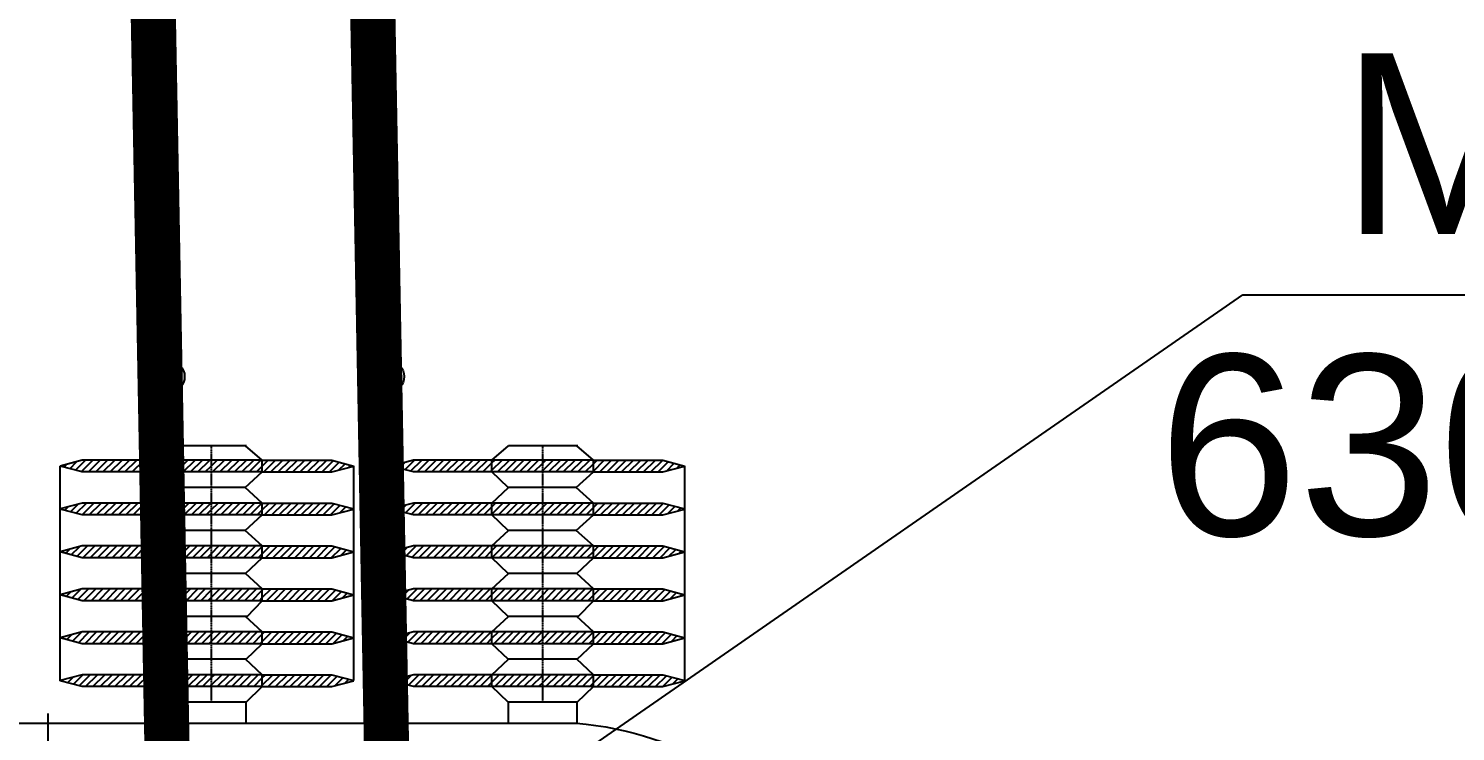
# Model space of a CAD drawing. Header units: inches. Extents: x -246336 to 136055, y -106871 to 69513.
# Drawn here: x -123141 to -122194, y 4887 to 5354 of the extents above; entities that cross this region are included whole.
import ezdxf

# ---------------------------------------------------------------- set-up
doc = ezdxf.new("R2010")
doc.units = ezdxf.units.IN
doc.header["$MEASUREMENT"] = 0
doc.linetypes.add('CENTER2', pattern=[1.125, 0.75, -0.125, 0.125, -0.125])
doc.layers.add('ve', color=43, linetype='Continuous')
doc.styles.add('VU', font='arial.ttf', dxfattribs={"height": 12})
doc.dimstyles.new('TL1-10', dxfattribs={"dimtxt": 14, "dimasz": 7, "dimexe": 0, "dimexo": 0, "dimgap": 2, "dimtad": 1, "dimdec": 0, "dimlfac": 10, "dimzin": 9, "dimdsep": 46, "dimtxsty": 'VU', "dimblk": 'OBLIQUE', "dimcen": 2, "dimclrd": 4, "dimclre": 4, "dimclrt": 7, "dimadec": 0, "dimazin": 0, "dimtfac": 1, "dimtdec": 0, "dimtix": 1, "dimtmove": 2, "dimatfit": 3, "dimldrblk": 'OBLIQUE', "dimfxl": 1, "dimtolj": 1, "dimtzin": 9, "dimarcsym": 0})

# ---------------------------------------------------------------- blocks, each defined once
blk = doc.blocks.new('mba c')
at = {"layer": 've', "color": 8, "linetype": 'CENTER2', "ltscale": 7}
blk.add_line((33796.502, -7063.929), (33796.502, -7009.595), dxfattribs=at)
at = {"layer": 've', "color": 8}
for p, q in [((33765.737, -7063.297), (33831.636, -7063.293)), ((33805.076, -7064.684), (33805.076, -7063.295)), ((33809.661, -7063.294), (33809.661, -7064.684)), ((33827.051, -7064.684), (33827.051, -7063.293)), ((33831.636, -7063.293), (33831.636, -7064.684)), ((33805.076, -7064.684), (33804.001, -7065.717)), ((33809.661, -7064.684), (33805.076, -7064.684)), ((33809.661, -7064.684), (33810.736, -7065.717)), ((33827.051, -7064.684), (33825.976, -7065.717)), ((33831.636, -7064.684), (33827.051, -7064.684)), ((33831.636, -7064.684), (33832.711, -7065.717)), ((33798.785, -7065.717), (33797.32, -7066.109)), ((33797.32, -7066.109), (33797.32, -7080.354)), ((33798.785, -7066.506), (33797.32, -7066.114)), ((33797.434, -7066.079), (33797.525, -7066.169)), ((33797.817, -7065.976), (33798.187, -7066.346)), ((33798.199, -7065.874), (33798.832, -7066.506)), ((33798.582, -7065.772), (33799.316, -7066.506)), ((33810.736, -7065.717), (33798.785, -7065.717)), ((33799.012, -7065.717), (33799.801, -7066.506)), ((33799.497, -7065.717), (33800.286, -7066.506)), ((33799.982, -7065.717), (33800.771, -7066.506)), ((33800.467, -7065.717), (33801.256, -7066.506)), ((33800.952, -7065.717), (33801.74, -7066.506)), ((33801.436, -7065.717), (33802.225, -7066.506)), ((33801.921, -7065.717), (33802.71, -7066.506)), ((33802.406, -7065.717), (33803.195, -7066.506)), ((33802.891, -7065.717), (33803.68, -7066.506)), ((33803.376, -7065.717), (33804.001, -7066.343)), ((33803.86, -7065.717), (33804.001, -7065.858)), ((33804.001, -7065.717), (33804.001, -7066.506)), ((33804.001, -7065.858), (33804.649, -7066.506)), ((33804.345, -7065.717), (33805.134, -7066.506)), ((33804.83, -7065.717), (33805.619, -7066.506)), ((33805.315, -7065.717), (33806.104, -7066.506)), ((33805.8, -7065.717), (33806.588, -7066.506)), ((33806.284, -7065.717), (33807.073, -7066.506)), ((33806.769, -7065.717), (33807.368, -7066.316)), ((33807.254, -7065.717), (33807.368, -7065.832)), ((33807.368, -7065.832), (33808.043, -7066.506)), ((33807.739, -7065.717), (33808.528, -7066.506)), ((33808.224, -7065.717), (33809.013, -7066.506)), ((33808.709, -7065.717), (33809.497, -7066.506)), ((33809.193, -7065.717), (33809.982, -7066.506)), ((33809.678, -7065.717), (33810.467, -7066.506)), ((33810.163, -7065.717), (33810.736, -7066.29)), ((33810.648, -7065.717), (33810.736, -7065.805)), ((33810.736, -7065.717), (33810.736, -7066.506)), ((33810.736, -7065.717), (33815.34, -7065.717)), ((33810.736, -7065.805), (33811.437, -7066.506)), ((33811.133, -7065.717), (33811.921, -7066.506)), ((33811.617, -7065.717), (33812.406, -7066.506)), ((33812.102, -7065.717), (33812.891, -7066.506)), ((33812.587, -7065.717), (33813.376, -7066.506)), ((33813.072, -7065.717), (33813.861, -7066.506)), ((33813.557, -7065.717), (33814.345, -7066.506)), ((33814.041, -7065.717), (33814.83, -7066.506)), ((33814.526, -7065.717), (33815.315, -7066.506)), ((33815.011, -7065.717), (33815.703, -7066.409)), ((33815.34, -7065.717), (33816.805, -7066.109)), ((33815.34, -7066.506), (33816.805, -7066.114)), ((33815.553, -7065.774), (33816.085, -7066.307)), ((33816.215, -7065.951), (33816.468, -7066.205)), ((33816.805, -7066.114), (33816.805, -7080.354)), ((33820.76, -7065.717), (33819.295, -7066.109)), ((33819.295, -7066.109), (33819.295, -7080.354)), ((33820.76, -7066.506), (33819.295, -7066.114)), ((33819.667, -7066.01), (33819.945, -7066.288)), ((33820.049, -7065.908), (33820.607, -7066.465)), ((33820.432, -7065.805), (33821.133, -7066.506)), ((33832.711, -7065.717), (33820.76, -7065.717)), ((33820.829, -7065.717), (33821.618, -7066.506)), ((33821.313, -7065.717), (33822.102, -7066.506)), ((33821.798, -7065.717), (33822.587, -7066.506)), ((33822.283, -7065.717), (33823.072, -7066.506)), ((33822.768, -7065.717), (33823.557, -7066.506)), ((33823.253, -7065.717), (33824.042, -7066.506)), ((33823.738, -7065.717), (33824.526, -7066.506)), ((33824.222, -7065.717), (33825.011, -7066.506)), ((33824.707, -7065.717), (33825.496, -7066.506)), ((33825.192, -7065.717), (33825.976, -7066.501)), ((33825.677, -7065.717), (33825.976, -7066.017)), ((33825.976, -7065.717), (33825.976, -7066.506)), ((33825.976, -7066.017), (33826.466, -7066.506)), ((33826.162, -7065.717), (33826.95, -7066.506)), ((33826.646, -7065.717), (33827.435, -7066.506)), ((33827.131, -7065.717), (33827.92, -7066.506)), ((33827.616, -7065.717), (33828.405, -7066.506)), ((33828.101, -7065.717), (33828.89, -7066.506)), ((33828.586, -7065.717), (33829.343, -7066.475)), ((33829.07, -7065.717), (33829.343, -7065.99)), ((33829.343, -7065.99), (33829.859, -7066.506)), ((33829.555, -7065.717), (33830.344, -7066.506)), ((33830.04, -7065.717), (33830.829, -7066.506)), ((33830.525, -7065.717), (33831.314, -7066.506)), ((33831.01, -7065.717), (33831.798, -7066.506)), ((33831.494, -7065.717), (33832.283, -7066.506)), ((33831.979, -7065.717), (33832.711, -7066.449)), ((33832.464, -7065.717), (33832.711, -7065.964)), ((33832.711, -7065.717), (33832.711, -7066.506)), ((33832.711, -7065.717), (33837.315, -7065.717)), ((33832.711, -7065.964), (33833.253, -7066.506)), ((33832.949, -7065.717), (33833.738, -7066.506)), ((33833.434, -7065.717), (33834.222, -7066.506)), ((33833.918, -7065.717), (33834.707, -7066.506)), ((33834.403, -7065.717), (33835.192, -7066.506)), ((33834.888, -7065.717), (33835.677, -7066.506)), ((33835.373, -7065.717), (33836.162, -7066.506)), ((33835.858, -7065.717), (33836.647, -7066.506)), ((33836.342, -7065.717), (33837.131, -7066.506)), ((33836.827, -7065.717), (33837.552, -7066.443)), ((33837.312, -7065.717), (33837.935, -7066.34)), ((33837.315, -7065.717), (33838.78, -7066.109)), ((33837.315, -7066.506), (33838.78, -7066.114)), ((33837.973, -7065.893), (33838.318, -7066.238)), ((33838.635, -7066.07), (33838.7, -7066.136)), ((33838.78, -7066.114), (33838.78, -7080.354)), ((33810.736, -7066.506), (33798.785, -7066.506)), ((33804.001, -7066.343), (33804.164, -7066.506)), ((33804.001, -7066.506), (33805.107, -7067.532)), ((33807.368, -7066.316), (33807.558, -7066.506)), ((33810.736, -7066.506), (33809.63, -7067.532)), ((33810.736, -7066.29), (33810.952, -7066.506)), ((33810.736, -7066.506), (33815.34, -7066.506)), ((33832.711, -7066.506), (33820.76, -7066.506)), ((33825.976, -7066.501), (33825.981, -7066.506)), ((33825.976, -7066.506), (33827.082, -7067.532)), ((33829.343, -7066.475), (33829.374, -7066.506)), ((33832.711, -7066.506), (33831.605, -7067.532)), ((33832.711, -7066.449), (33832.768, -7066.506)), ((33832.711, -7066.506), (33837.315, -7066.506)), ((33805.076, -7067.532), (33804.001, -7068.565)), ((33809.63, -7067.532), (33805.107, -7067.532)), ((33809.691, -7067.532), (33805.107, -7067.532)), ((33809.661, -7067.532), (33810.736, -7068.565)), ((33827.051, -7067.532), (33825.976, -7068.565)), ((33831.666, -7067.532), (33827.082, -7067.532)), ((33831.605, -7067.532), (33827.082, -7067.532)), ((33831.636, -7067.532), (33832.711, -7068.565)), ((33798.785, -7068.565), (33797.32, -7068.957)), ((33798.785, -7069.354), (33797.32, -7068.962)), ((33797.386, -7068.939), (33797.442, -7068.995)), ((33797.769, -7068.837), (33798.104, -7069.172)), ((33798.151, -7068.735), (33798.765, -7069.349)), ((33798.534, -7068.633), (33799.256, -7069.354)), ((33810.736, -7068.565), (33798.785, -7068.565)), ((33798.952, -7068.565), (33799.74, -7069.354)), ((33799.436, -7068.565), (33800.225, -7069.354)), ((33799.921, -7068.565), (33800.71, -7069.354)), ((33800.406, -7068.565), (33801.195, -7069.354)), ((33800.891, -7068.565), (33801.68, -7069.354)), ((33801.376, -7068.565), (33802.164, -7069.354)), ((33801.86, -7068.565), (33802.649, -7069.354)), ((33802.345, -7068.565), (33803.134, -7069.354)), ((33802.83, -7068.565), (33803.619, -7069.354)), ((33803.315, -7068.565), (33804.001, -7069.252)), ((33803.8, -7068.565), (33804.001, -7068.767)), ((33804.001, -7068.565), (33804.001, -7069.354)), ((33804.001, -7068.767), (33804.588, -7069.354)), ((33804.284, -7068.565), (33805.073, -7069.354)), ((33804.769, -7068.565), (33805.558, -7069.354)), ((33805.254, -7068.565), (33806.043, -7069.354)), ((33805.739, -7068.565), (33806.528, -7069.354)), ((33806.224, -7068.565), (33807.012, -7069.354)), ((33806.708, -7068.565), (33807.368, -7069.225)), ((33807.193, -7068.565), (33807.368, -7068.741)), ((33807.368, -7068.741), (33807.982, -7069.354)), ((33807.678, -7068.565), (33808.467, -7069.354)), ((33808.163, -7068.565), (33808.952, -7069.354)), ((33808.648, -7068.565), (33809.436, -7069.354)), ((33809.132, -7068.565), (33809.921, -7069.354)), ((33809.617, -7068.565), (33810.406, -7069.354)), ((33810.102, -7068.565), (33810.736, -7069.199)), ((33810.587, -7068.565), (33810.736, -7068.714)), ((33810.736, -7068.565), (33815.34, -7068.565)), ((33810.736, -7068.565), (33810.736, -7069.354)), ((33810.736, -7068.714), (33811.376, -7069.354)), ((33811.072, -7068.565), (33811.861, -7069.354)), ((33811.557, -7068.565), (33812.345, -7069.354)), ((33812.041, -7068.565), (33812.83, -7069.354)), ((33812.526, -7068.565), (33813.315, -7069.354)), ((33813.011, -7068.565), (33813.8, -7069.354)), ((33813.496, -7068.565), (33814.285, -7069.354)), ((33813.981, -7068.565), (33814.769, -7069.354)), ((33814.465, -7068.565), (33815.254, -7069.354)), ((33814.95, -7068.565), (33815.655, -7069.27)), ((33815.34, -7068.565), (33816.805, -7068.957)), ((33815.34, -7069.354), (33816.805, -7068.962)), ((33815.47, -7068.6), (33816.037, -7069.168)), ((33816.132, -7068.777), (33816.42, -7069.065)), ((33816.793, -7068.954), (33816.802, -7068.963)), ((33820.76, -7068.565), (33819.295, -7068.957)), ((33820.76, -7069.354), (33819.295, -7068.962)), ((33819.619, -7068.871), (33819.862, -7069.114)), ((33820.001, -7068.768), (33820.524, -7069.291)), ((33820.384, -7068.666), (33821.072, -7069.354)), ((33832.711, -7068.565), (33820.76, -7068.565)), ((33820.768, -7068.565), (33821.557, -7069.354)), ((33821.253, -7068.565), (33822.041, -7069.354)), ((33821.737, -7068.565), (33822.526, -7069.354)), ((33822.222, -7068.565), (33823.011, -7069.354)), ((33822.707, -7068.565), (33823.496, -7069.354)), ((33823.192, -7068.565), (33823.981, -7069.354)), ((33823.677, -7068.565), (33824.466, -7069.354)), ((33824.161, -7068.565), (33824.95, -7069.354)), ((33824.646, -7068.565), (33825.435, -7069.354)), ((33825.131, -7068.565), (33825.92, -7069.354)), ((33825.616, -7068.565), (33825.976, -7068.925)), ((33825.976, -7068.565), (33825.976, -7069.354)), ((33825.976, -7068.925), (33826.405, -7069.354)), ((33826.101, -7068.565), (33826.89, -7069.354)), ((33826.586, -7068.565), (33827.374, -7069.354)), ((33827.07, -7068.565), (33827.859, -7069.354)), ((33827.555, -7068.565), (33828.344, -7069.354)), ((33828.04, -7068.565), (33828.829, -7069.354)), ((33828.525, -7068.565), (33829.314, -7069.354)), ((33829.01, -7068.565), (33829.343, -7068.899)), ((33829.343, -7068.899), (33829.798, -7069.354)), ((33829.494, -7068.565), (33830.283, -7069.354)), ((33829.979, -7068.565), (33830.768, -7069.354)), ((33830.464, -7068.565), (33831.253, -7069.354)), ((33830.949, -7068.565), (33831.738, -7069.354)), ((33831.434, -7068.565), (33832.222, -7069.354)), ((33831.918, -7068.565), (33832.707, -7069.354)), ((33832.403, -7068.565), (33832.711, -7068.873)), ((33832.711, -7068.565), (33837.315, -7068.565)), ((33832.711, -7068.565), (33832.711, -7069.354)), ((33832.711, -7068.873), (33833.192, -7069.354)), ((33832.888, -7068.565), (33833.677, -7069.354)), ((33833.373, -7068.565), (33834.162, -7069.354)), ((33833.858, -7068.565), (33834.646, -7069.354)), ((33834.342, -7068.565), (33835.131, -7069.354)), ((33834.827, -7068.565), (33835.616, -7069.354)), ((33835.312, -7068.565), (33836.101, -7069.354)), ((33835.797, -7068.565), (33836.586, -7069.354)), ((33836.282, -7068.565), (33837.07, -7069.354)), ((33836.766, -7068.565), (33837.504, -7069.303)), ((33837.251, -7068.565), (33837.887, -7069.201)), ((33837.315, -7068.565), (33838.78, -7068.957)), ((33837.315, -7069.354), (33838.78, -7068.962)), ((33837.89, -7068.719), (33838.269, -7069.099)), ((33838.552, -7068.896), (33838.652, -7068.997)), ((33810.736, -7069.354), (33798.785, -7069.354)), ((33804.001, -7069.252), (33804.104, -7069.354)), ((33804.001, -7069.354), (33805.107, -7070.38)), ((33807.368, -7069.225), (33807.497, -7069.354)), ((33810.736, -7069.354), (33809.63, -7070.38)), ((33810.736, -7069.199), (33810.891, -7069.354)), ((33810.736, -7069.354), (33815.34, -7069.354)), ((33832.711, -7069.354), (33820.76, -7069.354)), ((33825.976, -7069.354), (33827.082, -7070.38)), ((33832.711, -7069.354), (33831.605, -7070.38)), ((33832.711, -7069.354), (33837.315, -7069.354)), ((33805.076, -7070.38), (33804.001, -7071.413)), ((33809.63, -7070.38), (33805.107, -7070.38)), ((33809.722, -7070.38), (33805.138, -7070.38)), ((33809.722, -7070.38), (33810.736, -7071.413)), ((33827.051, -7070.38), (33825.976, -7071.413)), ((33831.605, -7070.38), (33827.082, -7070.38)), ((33831.697, -7070.38), (33827.113, -7070.38)), ((33831.697, -7070.38), (33832.711, -7071.413)), ((33798.785, -7071.413), (33797.32, -7071.805)), ((33798.785, -7072.202), (33797.32, -7071.81)), ((33797.338, -7071.8), (33797.359, -7071.821)), ((33797.721, -7071.698), (33798.021, -7071.998)), ((33798.103, -7071.596), (33798.682, -7072.175)), ((33798.486, -7071.493), (33799.195, -7072.202)), ((33810.736, -7071.413), (33798.785, -7071.413)), ((33798.891, -7071.413), (33799.68, -7072.202)), ((33799.376, -7071.413), (33800.164, -7072.202)), ((33799.86, -7071.413), (33800.649, -7072.202)), ((33800.345, -7071.413), (33801.134, -7072.202)), ((33800.83, -7071.413), (33801.619, -7072.202)), ((33801.315, -7071.413), (33802.104, -7072.202)), ((33801.8, -7071.413), (33802.588, -7072.202)), ((33802.284, -7071.413), (33803.073, -7072.202)), ((33802.769, -7071.413), (33803.558, -7072.202)), ((33803.254, -7071.413), (33804.001, -7072.16)), ((33803.739, -7071.413), (33804.001, -7071.676)), ((33804.001, -7071.413), (33804.001, -7072.202)), ((33804.001, -7071.676), (33804.528, -7072.202)), ((33804.224, -7071.413), (33805.012, -7072.202)), ((33804.708, -7071.413), (33805.497, -7072.202)), ((33805.193, -7071.413), (33805.982, -7072.202)), ((33805.678, -7071.413), (33806.467, -7072.202)), ((33806.163, -7071.413), (33806.952, -7072.202)), ((33806.648, -7071.413), (33807.368, -7072.134)), ((33807.132, -7071.413), (33807.368, -7071.649)), ((33807.368, -7071.649), (33807.921, -7072.202)), ((33807.617, -7071.413), (33808.406, -7072.202)), ((33808.102, -7071.413), (33808.891, -7072.202)), ((33808.587, -7071.413), (33809.376, -7072.202)), ((33809.072, -7071.413), (33809.86, -7072.202)), ((33809.556, -7071.413), (33810.345, -7072.202)), ((33810.041, -7071.413), (33810.736, -7072.108)), ((33810.526, -7071.413), (33810.736, -7071.623)), ((33810.736, -7071.413), (33810.736, -7072.202)), ((33810.736, -7071.413), (33815.34, -7071.413)), ((33810.736, -7071.623), (33811.315, -7072.202)), ((33811.011, -7071.413), (33811.8, -7072.202)), ((33811.496, -7071.413), (33812.284, -7072.202)), ((33811.98, -7071.413), (33812.769, -7072.202)), ((33812.465, -7071.413), (33813.254, -7072.202)), ((33812.95, -7071.413), (33813.739, -7072.202)), ((33813.435, -7071.413), (33814.224, -7072.202)), ((33813.92, -7071.413), (33814.709, -7072.202)), ((33814.405, -7071.413), (33815.193, -7072.202)), ((33814.889, -7071.413), (33815.607, -7072.131)), ((33815.34, -7071.413), (33816.805, -7071.805)), ((33815.34, -7072.202), (33816.805, -7071.81)), ((33815.387, -7071.426), (33815.989, -7072.028)), ((33816.049, -7071.603), (33816.372, -7071.926)), ((33816.71, -7071.78), (33816.754, -7071.824)), ((33820.76, -7071.413), (33819.295, -7071.805)), ((33820.76, -7072.202), (33819.295, -7071.81)), ((33819.571, -7071.731), (33819.779, -7071.94)), ((33819.953, -7071.629), (33820.441, -7072.117)), ((33820.336, -7071.527), (33821.011, -7072.202)), ((33820.718, -7071.425), (33821.496, -7072.202)), ((33832.711, -7071.413), (33820.76, -7071.413)), ((33821.192, -7071.413), (33821.981, -7072.202)), ((33821.677, -7071.413), (33822.465, -7072.202)), ((33822.161, -7071.413), (33822.95, -7072.202)), ((33822.646, -7071.413), (33823.435, -7072.202)), ((33823.131, -7071.413), (33823.92, -7072.202)), ((33823.616, -7071.413), (33824.405, -7072.202)), ((33824.101, -7071.413), (33824.889, -7072.202)), ((33824.585, -7071.413), (33825.374, -7072.202)), ((33825.07, -7071.413), (33825.859, -7072.202)), ((33825.555, -7071.413), (33825.976, -7071.834)), ((33825.976, -7071.413), (33825.976, -7072.202)), ((33825.976, -7071.834), (33826.344, -7072.202)), ((33826.04, -7071.413), (33826.829, -7072.202)), ((33826.525, -7071.413), (33827.313, -7072.202)), ((33827.009, -7071.413), (33827.798, -7072.202)), ((33827.494, -7071.413), (33828.283, -7072.202)), ((33827.979, -7071.413), (33828.768, -7072.202)), ((33828.464, -7071.413), (33829.253, -7072.202)), ((33828.949, -7071.413), (33829.343, -7071.808)), ((33829.343, -7071.808), (33829.738, -7072.202)), ((33829.434, -7071.413), (33830.222, -7072.202)), ((33829.918, -7071.413), (33830.707, -7072.202)), ((33830.403, -7071.413), (33831.192, -7072.202)), ((33830.888, -7071.413), (33831.677, -7072.202)), ((33831.373, -7071.413), (33832.162, -7072.202)), ((33831.858, -7071.413), (33832.646, -7072.202)), ((33832.342, -7071.413), (33832.711, -7071.782)), ((33832.711, -7071.413), (33832.711, -7072.202)), ((33832.711, -7071.413), (33837.315, -7071.413)), ((33832.711, -7071.782), (33833.131, -7072.202)), ((33832.827, -7071.413), (33833.616, -7072.202)), ((33833.312, -7071.413), (33834.101, -7072.202)), ((33833.797, -7071.413), (33834.586, -7072.202)), ((33834.282, -7071.413), (33835.07, -7072.202)), ((33834.766, -7071.413), (33835.555, -7072.202)), ((33835.251, -7071.413), (33836.04, -7072.202)), ((33835.736, -7071.413), (33836.525, -7072.202)), ((33836.221, -7071.413), (33837.01, -7072.202)), ((33836.706, -7071.413), (33837.456, -7072.164)), ((33837.19, -7071.413), (33837.839, -7072.062)), ((33837.315, -7071.413), (33838.78, -7071.805)), ((33837.315, -7072.202), (33838.78, -7071.81)), ((33837.807, -7071.545), (33838.221, -7071.96)), ((33838.469, -7071.722), (33838.604, -7071.857)), ((33810.736, -7072.202), (33798.785, -7072.202)), ((33804.001, -7072.16), (33804.043, -7072.202)), ((33804.001, -7072.202), (33805.107, -7073.228)), ((33807.368, -7072.134), (33807.436, -7072.202)), ((33810.736, -7072.202), (33809.63, -7073.228)), ((33810.736, -7072.108), (33810.83, -7072.202)), ((33810.736, -7072.202), (33815.34, -7072.202)), ((33832.711, -7072.202), (33820.76, -7072.202)), ((33825.976, -7072.202), (33827.082, -7073.228)), ((33832.711, -7072.202), (33831.605, -7073.228)), ((33832.711, -7072.202), (33837.315, -7072.202)), ((33805.076, -7073.228), (33804.001, -7074.261)), ((33809.63, -7073.228), (33805.107, -7073.228)), ((33809.691, -7073.228), (33805.107, -7073.228)), ((33809.63, -7073.228), (33810.736, -7074.261)), ((33827.051, -7073.228), (33825.976, -7074.261)), ((33831.666, -7073.228), (33827.082, -7073.228)), ((33831.605, -7073.228), (33827.082, -7073.228)), ((33831.605, -7073.228), (33832.711, -7074.261)), ((33798.785, -7074.261), (33797.32, -7074.653)), ((33798.785, -7075.05), (33797.32, -7074.658)), ((33797.673, -7074.559), (33797.938, -7074.823)), ((33798.055, -7074.457), (33798.599, -7075)), ((33798.438, -7074.354), (33799.134, -7075.05)), ((33810.736, -7074.261), (33798.785, -7074.261)), ((33798.83, -7074.261), (33799.619, -7075.05)), ((33799.315, -7074.261), (33800.103, -7075.05)), ((33799.799, -7074.261), (33800.588, -7075.05)), ((33800.284, -7074.261), (33801.073, -7075.05)), ((33800.769, -7074.261), (33801.558, -7075.05)), ((33801.254, -7074.261), (33802.043, -7075.05)), ((33801.739, -7074.261), (33802.528, -7075.05)), ((33802.224, -7074.261), (33803.012, -7075.05)), ((33802.708, -7074.261), (33803.497, -7075.05)), ((33803.193, -7074.261), (33803.982, -7075.05)), ((33803.678, -7074.261), (33804.001, -7074.585)), ((33804.001, -7074.261), (33804.001, -7075.05)), ((33804.001, -7074.585), (33804.467, -7075.05)), ((33804.163, -7074.261), (33804.952, -7075.05)), ((33804.648, -7074.261), (33805.436, -7075.05)), ((33805.132, -7074.261), (33805.921, -7075.05)), ((33805.617, -7074.261), (33806.406, -7075.05)), ((33806.102, -7074.261), (33806.891, -7075.05)), ((33806.587, -7074.261), (33807.368, -7075.043)), ((33807.072, -7074.261), (33807.368, -7074.558)), ((33807.368, -7074.558), (33807.86, -7075.05)), ((33807.556, -7074.261), (33808.345, -7075.05)), ((33808.041, -7074.261), (33808.83, -7075.05)), ((33808.526, -7074.261), (33809.315, -7075.05)), ((33809.011, -7074.261), (33809.8, -7075.05)), ((33809.496, -7074.261), (33810.284, -7075.05)), ((33809.98, -7074.261), (33810.736, -7075.017)), ((33810.465, -7074.261), (33810.736, -7074.532)), ((33810.736, -7074.261), (33810.736, -7075.05)), ((33810.736, -7074.261), (33815.34, -7074.261)), ((33810.736, -7074.532), (33811.254, -7075.05)), ((33810.95, -7074.261), (33811.739, -7075.05)), ((33811.435, -7074.261), (33812.224, -7075.05)), ((33811.92, -7074.261), (33812.708, -7075.05)), ((33812.404, -7074.261), (33813.193, -7075.05)), ((33812.889, -7074.261), (33813.678, -7075.05)), ((33813.374, -7074.261), (33814.163, -7075.05)), ((33813.859, -7074.261), (33814.648, -7075.05)), ((33814.344, -7074.261), (33815.132, -7075.05)), ((33814.828, -7074.261), (33815.559, -7074.992)), ((33815.313, -7074.261), (33815.941, -7074.889)), ((33815.34, -7074.261), (33816.805, -7074.653)), ((33815.34, -7075.05), (33816.805, -7074.658)), ((33815.965, -7074.429), (33816.324, -7074.787)), ((33816.627, -7074.606), (33816.706, -7074.685)), ((33820.76, -7074.261), (33819.295, -7074.653)), ((33820.76, -7075.05), (33819.295, -7074.658)), ((33819.523, -7074.592), (33819.696, -7074.766)), ((33819.905, -7074.49), (33820.358, -7074.943)), ((33820.288, -7074.388), (33820.95, -7075.05)), ((33820.67, -7074.285), (33821.435, -7075.05)), ((33832.711, -7074.261), (33820.76, -7074.261)), ((33821.131, -7074.261), (33821.92, -7075.05)), ((33821.616, -7074.261), (33822.405, -7075.05)), ((33822.101, -7074.261), (33822.889, -7075.05)), ((33822.585, -7074.261), (33823.374, -7075.05)), ((33823.07, -7074.261), (33823.859, -7075.05)), ((33823.555, -7074.261), (33824.344, -7075.05)), ((33824.04, -7074.261), (33824.829, -7075.05)), ((33824.525, -7074.261), (33825.313, -7075.05)), ((33825.009, -7074.261), (33825.798, -7075.05)), ((33825.494, -7074.261), (33825.976, -7074.743)), ((33825.976, -7074.261), (33825.976, -7075.05)), ((33825.976, -7074.743), (33826.283, -7075.05)), ((33825.979, -7074.261), (33826.768, -7075.05)), ((33826.464, -7074.261), (33827.253, -7075.05)), ((33826.949, -7074.261), (33827.737, -7075.05)), ((33827.433, -7074.261), (33828.222, -7075.05)), ((33827.918, -7074.261), (33828.707, -7075.05)), ((33828.403, -7074.261), (33829.192, -7075.05)), ((33828.888, -7074.261), (33829.343, -7074.717)), ((33829.343, -7074.717), (33829.677, -7075.05)), ((33829.373, -7074.261), (33830.161, -7075.05)), ((33829.857, -7074.261), (33830.646, -7075.05)), ((33830.342, -7074.261), (33831.131, -7075.05)), ((33830.827, -7074.261), (33831.616, -7075.05)), ((33831.312, -7074.261), (33832.101, -7075.05)), ((33831.797, -7074.261), (33832.586, -7075.05)), ((33832.282, -7074.261), (33832.711, -7074.69)), ((33832.711, -7074.261), (33832.711, -7075.05)), ((33832.711, -7074.261), (33837.315, -7074.261)), ((33832.711, -7074.69), (33833.07, -7075.05)), ((33832.766, -7074.261), (33833.555, -7075.05)), ((33833.251, -7074.261), (33834.04, -7075.05)), ((33833.736, -7074.261), (33834.525, -7075.05)), ((33834.221, -7074.261), (33835.01, -7075.05)), ((33834.706, -7074.261), (33835.494, -7075.05)), ((33835.19, -7074.261), (33835.979, -7075.05)), ((33835.675, -7074.261), (33836.464, -7075.05)), ((33836.16, -7074.261), (33836.949, -7075.05)), ((33836.645, -7074.261), (33837.408, -7075.025)), ((33837.13, -7074.261), (33837.791, -7074.923)), ((33837.315, -7074.261), (33838.78, -7074.653)), ((33837.315, -7075.05), (33838.78, -7074.658)), ((33837.724, -7074.371), (33838.173, -7074.82)), ((33838.386, -7074.548), (33838.556, -7074.718)), ((33810.736, -7075.05), (33798.785, -7075.05)), ((33804.001, -7075.05), (33805.107, -7076.076)), ((33807.368, -7075.043), (33807.376, -7075.05)), ((33810.736, -7075.05), (33809.599, -7076.076)), ((33810.736, -7075.017), (33810.769, -7075.05)), ((33810.736, -7075.05), (33815.34, -7075.05)), ((33832.711, -7075.05), (33820.76, -7075.05)), ((33825.976, -7075.05), (33827.082, -7076.076)), ((33832.711, -7075.05), (33831.574, -7076.076)), ((33832.711, -7075.05), (33837.315, -7075.05)), ((33805.076, -7076.076), (33804.001, -7077.109)), ((33809.599, -7076.076), (33805.076, -7076.076)), ((33809.661, -7076.076), (33805.076, -7076.076)), ((33809.599, -7076.076), (33810.736, -7077.109)), ((33827.051, -7076.076), (33825.976, -7077.109)), ((33831.636, -7076.076), (33827.051, -7076.076)), ((33831.574, -7076.076), (33827.051, -7076.076)), ((33831.574, -7076.076), (33832.711, -7077.109)), ((33798.785, -7077.109), (33797.32, -7077.501)), ((33798.785, -7077.898), (33797.32, -7077.506)), ((33797.625, -7077.42), (33797.854, -7077.649)), ((33798.007, -7077.317), (33798.516, -7077.826)), ((33798.39, -7077.215), (33799.073, -7077.898)), ((33798.772, -7077.113), (33799.558, -7077.898)), ((33810.736, -7077.109), (33798.785, -7077.109)), ((33799.254, -7077.109), (33800.043, -7077.898)), ((33799.739, -7077.109), (33800.527, -7077.898)), ((33800.223, -7077.109), (33801.012, -7077.898)), ((33800.708, -7077.109), (33801.497, -7077.898)), ((33801.193, -7077.109), (33801.982, -7077.898)), ((33801.678, -7077.109), (33802.467, -7077.898)), ((33802.163, -7077.109), (33802.951, -7077.898)), ((33802.647, -7077.109), (33803.436, -7077.898)), ((33803.132, -7077.109), (33803.921, -7077.898)), ((33803.617, -7077.109), (33804.001, -7077.493)), ((33804.001, -7077.109), (33804.001, -7077.898)), ((33804.001, -7077.493), (33804.406, -7077.898)), ((33804.102, -7077.109), (33804.891, -7077.898)), ((33804.587, -7077.109), (33805.376, -7077.898)), ((33805.072, -7077.109), (33805.86, -7077.898)), ((33805.556, -7077.109), (33806.345, -7077.898)), ((33806.041, -7077.109), (33806.83, -7077.898)), ((33806.526, -7077.109), (33807.315, -7077.898)), ((33807.011, -7077.109), (33807.368, -7077.467)), ((33807.368, -7077.467), (33807.8, -7077.898)), ((33807.496, -7077.109), (33808.284, -7077.898)), ((33807.98, -7077.109), (33808.769, -7077.898)), ((33808.465, -7077.109), (33809.254, -7077.898)), ((33808.95, -7077.109), (33809.739, -7077.898)), ((33809.435, -7077.109), (33810.224, -7077.898)), ((33809.92, -7077.109), (33810.708, -7077.898)), ((33810.404, -7077.109), (33810.736, -7077.441)), ((33810.736, -7077.109), (33810.736, -7077.898)), ((33810.736, -7077.109), (33815.34, -7077.109)), ((33810.736, -7077.441), (33811.193, -7077.898)), ((33810.889, -7077.109), (33811.678, -7077.898)), ((33811.374, -7077.109), (33812.163, -7077.898)), ((33811.859, -7077.109), (33812.648, -7077.898)), ((33812.344, -7077.109), (33813.132, -7077.898)), ((33812.828, -7077.109), (33813.617, -7077.898)), ((33813.313, -7077.109), (33814.102, -7077.898)), ((33813.798, -7077.109), (33814.587, -7077.898)), ((33814.283, -7077.109), (33815.072, -7077.898)), ((33814.768, -7077.109), (33815.511, -7077.852)), ((33815.252, -7077.109), (33815.893, -7077.75)), ((33815.34, -7077.109), (33816.805, -7077.501)), ((33815.34, -7077.898), (33816.805, -7077.506)), ((33815.882, -7077.255), (33816.276, -7077.648)), ((33816.544, -7077.432), (33816.658, -7077.546)), ((33820.76, -7077.109), (33819.295, -7077.501)), ((33820.76, -7077.898), (33819.295, -7077.506)), ((33819.475, -7077.453), (33819.613, -7077.591)), ((33819.857, -7077.351), (33820.275, -7077.768)), ((33820.24, -7077.249), (33820.889, -7077.898)), ((33820.622, -7077.146), (33821.374, -7077.898)), ((33832.711, -7077.109), (33820.76, -7077.109)), ((33821.07, -7077.109), (33821.859, -7077.898)), ((33821.555, -7077.109), (33822.344, -7077.898)), ((33822.04, -7077.109), (33822.829, -7077.898)), ((33822.525, -7077.109), (33823.313, -7077.898)), ((33823.009, -7077.109), (33823.798, -7077.898)), ((33823.494, -7077.109), (33824.283, -7077.898)), ((33823.979, -7077.109), (33824.768, -7077.898)), ((33824.464, -7077.109), (33825.253, -7077.898)), ((33824.949, -7077.109), (33825.737, -7077.898)), ((33825.433, -7077.109), (33825.976, -7077.652)), ((33825.918, -7077.109), (33825.976, -7077.167)), ((33825.976, -7077.109), (33825.976, -7077.898)), ((33825.976, -7077.167), (33826.707, -7077.898)), ((33826.403, -7077.109), (33827.192, -7077.898)), ((33826.888, -7077.109), (33827.677, -7077.898)), ((33827.373, -7077.109), (33828.161, -7077.898)), ((33827.857, -7077.109), (33828.646, -7077.898)), ((33828.342, -7077.109), (33829.131, -7077.898)), ((33828.827, -7077.109), (33829.343, -7077.626)), ((33829.312, -7077.109), (33829.343, -7077.141)), ((33829.343, -7077.141), (33830.101, -7077.898)), ((33829.797, -7077.109), (33830.585, -7077.898)), ((33830.281, -7077.109), (33831.07, -7077.898)), ((33830.766, -7077.109), (33831.555, -7077.898)), ((33831.251, -7077.109), (33832.04, -7077.898)), ((33831.736, -7077.109), (33832.525, -7077.898)), ((33832.221, -7077.109), (33832.711, -7077.599)), ((33832.705, -7077.109), (33832.711, -7077.114)), ((33832.711, -7077.109), (33832.711, -7077.898)), ((33832.711, -7077.109), (33837.315, -7077.109)), ((33832.711, -7077.114), (33833.494, -7077.898)), ((33832.711, -7077.599), (33833.009, -7077.898)), ((33833.19, -7077.109), (33833.979, -7077.898)), ((33833.675, -7077.109), (33834.464, -7077.898)), ((33834.16, -7077.109), (33834.949, -7077.898)), ((33834.645, -7077.109), (33835.434, -7077.898)), ((33835.13, -7077.109), (33835.918, -7077.898)), ((33835.614, -7077.109), (33836.403, -7077.898)), ((33836.099, -7077.109), (33836.888, -7077.898)), ((33836.584, -7077.109), (33837.36, -7077.886)), ((33837.069, -7077.109), (33837.743, -7077.784)), ((33837.315, -7077.109), (33838.78, -7077.501)), ((33837.315, -7077.898), (33838.78, -7077.506)), ((33837.641, -7077.197), (33838.125, -7077.681)), ((33838.303, -7077.374), (33838.508, -7077.579)), ((33810.736, -7077.898), (33798.785, -7077.898)), ((33804.001, -7077.898), (33805.107, -7078.924)), ((33810.736, -7077.898), (33809.599, -7078.924)), ((33810.736, -7077.898), (33815.34, -7077.898)), ((33832.711, -7077.898), (33820.76, -7077.898)), ((33825.976, -7077.652), (33826.222, -7077.898)), ((33825.976, -7077.898), (33827.082, -7078.924)), ((33829.343, -7077.626), (33829.616, -7077.898)), ((33832.711, -7077.898), (33831.574, -7078.924)), ((33832.711, -7077.898), (33837.315, -7077.898)), ((33805.076, -7078.924), (33804.001, -7079.957)), ((33809.599, -7078.924), (33805.076, -7078.924)), ((33809.661, -7078.924), (33805.076, -7078.924)), ((33809.599, -7078.924), (33810.736, -7079.957)), ((33827.051, -7078.924), (33825.976, -7079.957)), ((33831.636, -7078.924), (33827.051, -7078.924)), ((33831.574, -7078.924), (33827.051, -7078.924)), ((33831.574, -7078.924), (33832.711, -7079.957)), ((33798.785, -7079.957), (33797.32, -7080.349)), ((33798.785, -7080.746), (33797.32, -7080.354)), ((33797.577, -7080.281), (33797.771, -7080.475)), ((33797.959, -7080.178), (33798.433, -7080.652)), ((33798.342, -7080.076), (33799.012, -7080.746)), ((33798.724, -7079.974), (33799.497, -7080.746)), ((33810.736, -7079.957), (33798.785, -7079.957)), ((33799.193, -7079.957), (33799.982, -7080.746)), ((33799.678, -7079.957), (33800.467, -7080.746)), ((33800.163, -7079.957), (33800.951, -7080.746)), ((33800.647, -7079.957), (33801.436, -7080.746)), ((33801.132, -7079.957), (33801.921, -7080.746)), ((33801.617, -7079.957), (33802.406, -7080.746)), ((33802.102, -7079.957), (33802.891, -7080.746)), ((33802.587, -7079.957), (33803.375, -7080.746)), ((33803.071, -7079.957), (33803.86, -7080.746)), ((33803.556, -7079.957), (33804.001, -7080.402)), ((33804.001, -7079.957), (33804.001, -7080.746)), ((33804.001, -7080.402), (33804.345, -7080.746)), ((33804.041, -7079.957), (33804.83, -7080.746)), ((33804.526, -7079.957), (33805.315, -7080.746)), ((33805.011, -7079.957), (33805.799, -7080.746)), ((33805.495, -7079.957), (33806.284, -7080.746)), ((33805.98, -7079.957), (33806.769, -7080.746)), ((33806.465, -7079.957), (33807.254, -7080.746)), ((33806.95, -7079.957), (33807.368, -7080.376)), ((33807.368, -7080.376), (33807.739, -7080.746)), ((33807.435, -7079.957), (33808.224, -7080.746)), ((33807.92, -7079.957), (33808.708, -7080.746)), ((33808.404, -7079.957), (33809.193, -7080.746)), ((33808.889, -7079.957), (33809.678, -7080.746)), ((33809.374, -7079.957), (33810.163, -7080.746)), ((33809.859, -7079.957), (33810.648, -7080.746)), ((33810.344, -7079.957), (33810.736, -7080.35)), ((33810.736, -7079.957), (33810.736, -7080.746)), ((33810.736, -7079.957), (33815.34, -7079.957)), ((33810.736, -7080.35), (33811.132, -7080.746)), ((33810.828, -7079.957), (33811.617, -7080.746)), ((33811.313, -7079.957), (33812.102, -7080.746)), ((33811.798, -7079.957), (33812.587, -7080.746)), ((33812.283, -7079.957), (33813.072, -7080.746)), ((33812.768, -7079.957), (33813.556, -7080.746)), ((33813.252, -7079.957), (33814.041, -7080.746)), ((33813.737, -7079.957), (33814.526, -7080.746)), ((33814.222, -7079.957), (33815.011, -7080.746)), ((33814.707, -7079.957), (33815.463, -7080.713)), ((33815.192, -7079.957), (33815.845, -7080.611)), ((33815.34, -7079.957), (33816.805, -7080.349)), ((33815.34, -7080.746), (33816.805, -7080.354)), ((33815.799, -7080.08), (33816.228, -7080.509)), ((33816.461, -7080.257), (33816.61, -7080.406)), ((33820.76, -7079.957), (33819.295, -7080.349)), ((33820.76, -7080.746), (33819.295, -7080.354)), ((33819.427, -7080.314), (33819.53, -7080.417)), ((33819.809, -7080.212), (33820.192, -7080.594)), ((33820.192, -7080.109), (33820.828, -7080.746)), ((33820.574, -7080.007), (33821.313, -7080.746)), ((33832.711, -7079.957), (33820.76, -7079.957)), ((33821.009, -7079.957), (33821.798, -7080.746)), ((33821.494, -7079.957), (33822.283, -7080.746)), ((33821.979, -7079.957), (33822.768, -7080.746)), ((33822.464, -7079.957), (33823.253, -7080.746)), ((33822.949, -7079.957), (33823.737, -7080.746)), ((33823.433, -7079.957), (33824.222, -7080.746)), ((33823.918, -7079.957), (33824.707, -7080.746)), ((33824.403, -7079.957), (33825.192, -7080.746)), ((33824.888, -7079.957), (33825.677, -7080.746)), ((33825.373, -7079.957), (33825.976, -7080.561)), ((33825.857, -7079.957), (33825.976, -7080.076)), ((33825.976, -7079.957), (33825.976, -7080.746)), ((33825.976, -7080.076), (33826.646, -7080.746)), ((33826.342, -7079.957), (33827.131, -7080.746)), ((33826.827, -7079.957), (33827.616, -7080.746)), ((33827.312, -7079.957), (33828.101, -7080.746)), ((33827.797, -7079.957), (33828.585, -7080.746)), ((33828.281, -7079.957), (33829.07, -7080.746)), ((33828.766, -7079.957), (33829.343, -7080.534)), ((33829.251, -7079.957), (33829.343, -7080.05)), ((33829.343, -7080.05), (33830.04, -7080.746)), ((33829.736, -7079.957), (33830.525, -7080.746)), ((33830.221, -7079.957), (33831.009, -7080.746)), ((33830.705, -7079.957), (33831.494, -7080.746)), ((33831.19, -7079.957), (33831.979, -7080.746)), ((33831.675, -7079.957), (33832.464, -7080.746)), ((33832.16, -7079.957), (33832.711, -7080.508)), ((33832.645, -7079.957), (33832.711, -7080.023)), ((33832.711, -7079.957), (33832.711, -7080.746)), ((33832.711, -7079.957), (33837.315, -7079.957)), ((33832.711, -7080.023), (33833.433, -7080.746)), ((33833.129, -7079.957), (33833.918, -7080.746)), ((33833.614, -7079.957), (33834.403, -7080.746)), ((33834.099, -7079.957), (33834.888, -7080.746)), ((33834.584, -7079.957), (33835.373, -7080.746)), ((33835.069, -7079.957), (33835.857, -7080.746)), ((33835.553, -7079.957), (33836.342, -7080.746)), ((33836.038, -7079.957), (33836.827, -7080.746)), ((33836.523, -7079.957), (33837.312, -7080.746)), ((33837.008, -7079.957), (33837.695, -7080.644)), ((33837.315, -7079.957), (33838.78, -7080.349)), ((33837.315, -7080.746), (33838.78, -7080.354)), ((33837.558, -7080.022), (33838.077, -7080.542)), ((33838.22, -7080.199), (33838.46, -7080.44)), ((33810.736, -7080.746), (33798.785, -7080.746)), ((33804.001, -7080.746), (33805.107, -7081.697)), ((33810.736, -7080.746), (33809.63, -7081.697)), ((33810.736, -7080.746), (33815.34, -7080.746)), ((33832.711, -7080.746), (33820.76, -7080.746)), ((33825.976, -7080.561), (33826.161, -7080.746)), ((33825.976, -7080.746), (33827.082, -7081.697)), ((33829.343, -7080.534), (33829.555, -7080.746)), ((33832.711, -7080.746), (33831.605, -7081.697)), ((33832.711, -7080.508), (33832.949, -7080.746)), ((33832.711, -7080.746), (33837.315, -7080.746)), ((33809.63, -7081.697), (33805.107, -7081.697)), ((33809.691, -7081.697), (33805.107, -7081.697)), ((33831.666, -7081.697), (33827.082, -7081.697)), ((33831.605, -7081.697), (33827.082, -7081.697))]:
    blk.add_line(p, q, dxfattribs=at)
at = {"layer": 've', "color": 8, "linetype": 'CENTER2', "ltscale": 0.1}
for p, q in [((33807.368, -7064.684), (33807.368, -7081.697)), ((33829.343, -7064.684), (33829.343, -7081.697))]:
    blk.add_line(p, q, dxfattribs=at)
at = {"layer": 've', "color": 8}
blk.add_arc((33829.561, -7040.445), 22.942, 275.05766, 326.56486, dxfattribs=at)

msp = doc.modelspace()

# ---------------------------------------------------------------- hatches: boundary and pattern name
h = msp.add_hatch(color=256)
edge = h.paths.add_edge_path()
edge.add_arc((-123047.853, 5122.861), 10, 0, 360)
h = msp.add_hatch(color=256)
edge = h.paths.add_edge_path()
edge.add_arc((-122902.124, 5122.861), 10, 0, 360)

# ---------------------------------------------------------------- linework, layer by layer
at = {"color": 1, "const_width": 30}
for points in [[(-123047.853, 4785.782), (-123062.839, 5585.058)], [(-122902.124, 4783.388), (-122917.11, 5582.665)]]:
    msp.add_lwpolyline(points, dxfattribs=at)
for centre in [(-123047.853, 5122.861), (-122902.124, 5122.861)]:
    msp.add_circle(centre, 10)

# ---------------------------------------------------------------- block references
at = {"xscale": -10, "yscale": 10, "zscale": 10, "rotation": 180}
msp.add_blockref('mba c', (-461093.688, -65740.035), dxfattribs=at)

# ---------------------------------------------------------------- texts
at = {"ltscale": 5, "insert": (-121739.744, 5166.209), "char_height": 119.97575, "width": 1572.96808, "attachment_point": 5, "style": 'VU'}
msp.add_mtext('\\A1;MBA INNOUE 630kVA-22/0,4kV', dxfattribs=at)

# ---------------------------------------------------------------- leaders
msp.add_leader([(-123141.429, 4618.74), (-122335.647, 5177.186), (-121094.156, 5177.186)], dimstyle='TL1-10', override={"dimgap": 2, "dimtad": 0})

doc.saveas('drawing.dxf')
